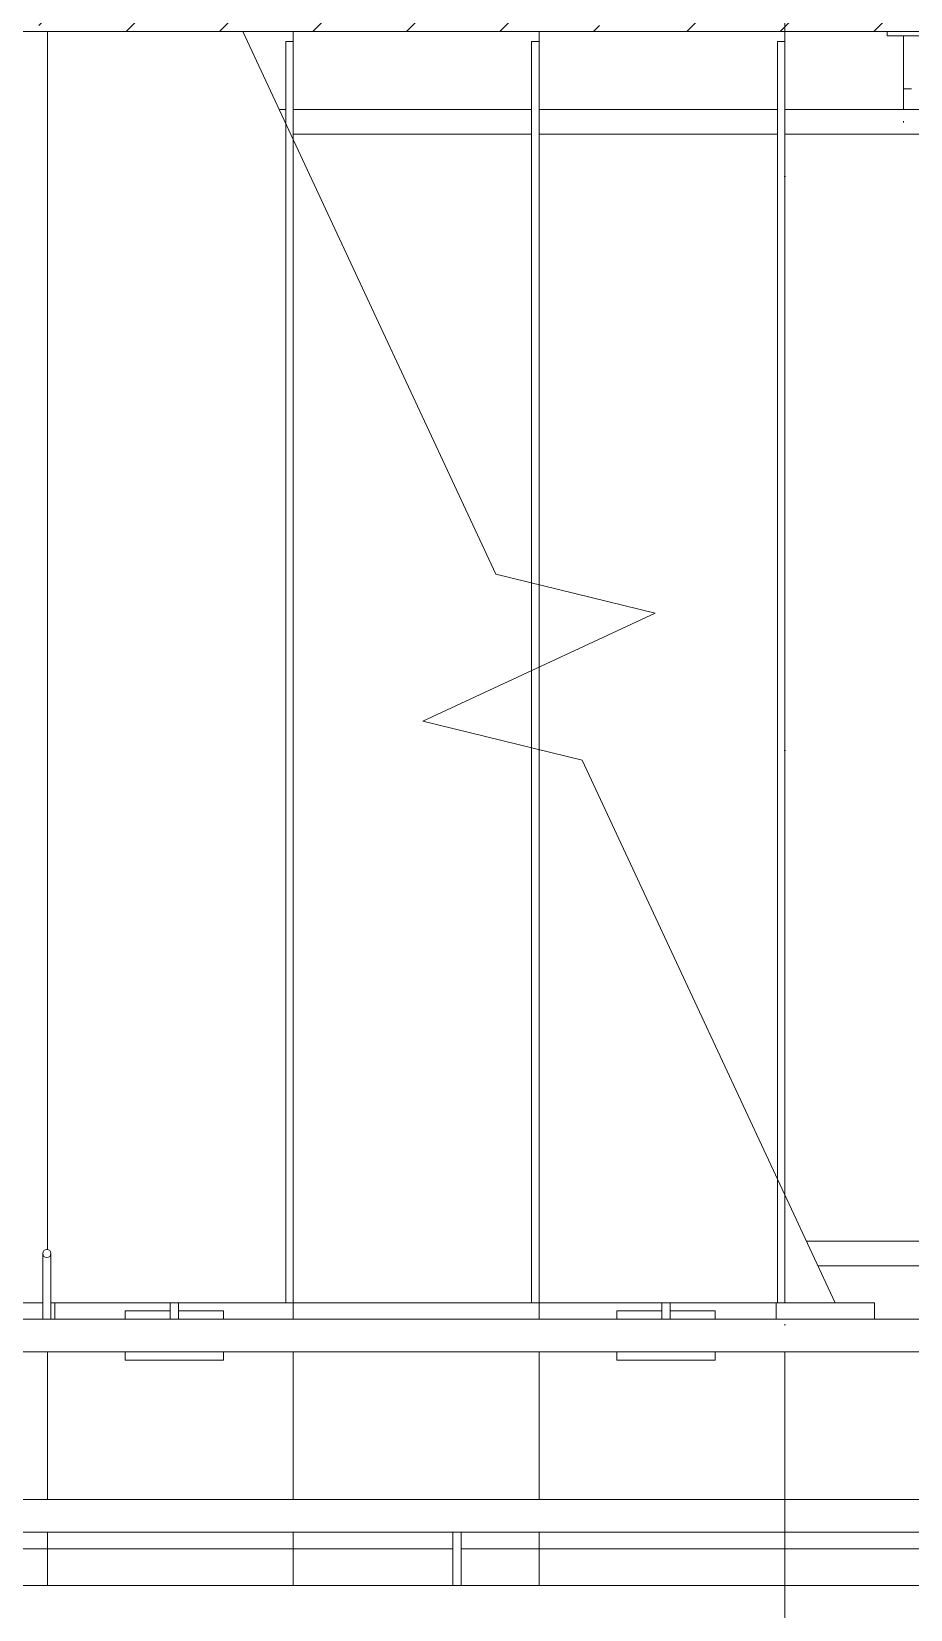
# Model space of a CAD drawing. Header units: millimetres. Extents: x -213536 to 1564669, y -45299 to 942238.
# Drawn here: x -207236 to -206164, y 109609 to 111533 of the extents above; entities that cross this region are included whole.
import ezdxf

# ---------------------------------------------------------------- set-up
doc = ezdxf.new("R2010")
doc.units = ezdxf.units.MM
doc.linetypes.add('50_200_ШТРИХ_1Т_ш5_п1_п1_', pattern=[700, 500, -100, 0, -100])
for name, color, linetype, lineweight in [('0-1', 7, 'Continuous', 5), ('0-2', 7, 'Continuous', 9), ('Контуры', 7, 'Continuous', 9), ('Линии подступенков', 7, 'Continuous', 9), ('Линии свеса', 7, 'Continuous', 9), ('Марки вырезов', 7, 'Continuous', 9), ('Ограждение', 7, 'Continuous', 9), ('Оси-2', 7, '50_200_ШТРИХ_1Т_ш5_п1_п1_', 9), ('Стены', 7, 'Continuous', 9), ('Стены-1', 7, 'Continuous', 13), ('Штриховка разреза-1', 7, 'Continuous', 9)]:
    doc.layers.add(name, color=color, linetype=linetype, lineweight=lineweight)
doc.layers.get('0-2').off()

# ---------------------------------------------------------------- blocks, each defined once
blk = doc.blocks.new('О_Элемент ограждения_Маршевый с подрезкой_Труба_ГОСТ 8645-68 - О_Элемент ограждения_Маршевый с подрезкой_Труба_ГОСТ 8645-68-30985917-АИ2_02_План отделки стен 2-го этажа _Часть 2_')
at = {"layer": 'Ограждение'}
for p, q in [((-210, 20), (-2570, 20)), ((-2120, -20), (-2570, -20)), ((-1120, -20), (-2000, -20))]:
    blk.add_line(p, q, dxfattribs=at)
blk = doc.blocks.new('О_Полоса_Трапеция прямоугольная_Прокат_ГОСТ 103-2006 - Крепежная пластина-V85-АИ2_02_План отделки стен 2-го этажа _Часть 2_')
at = {"layer": 'Ограждение'}
for p, q in [((3289.3, 2000), (3289.3, 1980)), ((3409.3, 1980), (3409.3, 2000)), ((3289.3, 1980), (3394.4, 1980)), ((3404.1, 1980), (3409.3, 1980))]:
    blk.add_line(p, q, dxfattribs=at)
blk = doc.blocks.new('О_Полоса_Трапеция прямоугольная_Прокат_ГОСТ 103-2006 - Крепежная пластина-V86-АИ2_02_План отделки стен 2-го этажа _Часть 2_')
at = {"layer": 'Ограждение'}
for p, q in [((4289.3, 2000), (4289.3, 1980)), ((4409.3, 2000), (4361.4, 2000)), ((4409.3, 1980), (4409.3, 2000)), ((4289.3, 1980), (4409.3, 1980))]:
    blk.add_line(p, q, dxfattribs=at)
blk = doc.blocks.new('О_Элемент ограждения_Обод_Труба_ГОСТ 8645-68 - О_Элемент ограждения_Обод_Труба_ГОСТ 8645-68-V87-АИ2_02_План отделки стен 2-го этажа _Часть 2_')
at = {"layer": 'Ограждение'}
for p, q in [((-3720, 20), (0, 20)), ((0, -20), (-3720, -20))]:
    blk.add_line(p, q, dxfattribs=at)
blk = doc.blocks.new('О_Элемент поручня_Маршевый_Труба_ГОСТ 8732-78 - О_Элемент поручня_Маршевый_Труба_ГОСТ 8732-78-V89-АИ2_02_План отделки стен 2-го этажа _Часть 2_')
at = {"layer": 'Ограждение'}
blk.add_line((-9.9, 0), (-3926, 0), dxfattribs=at)
blk = doc.blocks.new('Ограждение 25 - Ограждение 2-32975629-АИ2_02_План отделки стен 2-го этажа _Часть 2_')
at = {"layer": 'Ограждение'}
for p, q in [((1884.3, 1490.1), (1884.3, 1485.1)), ((1884.3, 1490.1), (1884.3, 1485.1)), ((1884.3, 1485.1), (1885.1, 1485.1)), ((1885.1, 1485.1), (1884.3, 1485.1)), ((1884.3, 1485.1), (1885.1, 1485.1)), ((1934.3, 1485.1), (1884.3, 1485.1)), ((1904.1, 1485.1), (1904.1, 1420.2)), ((1904.1, 1485.1), (1904.1, 1420.2)), ((1150.4, 1395.1), (1142.3, 1395.1)), ((1450.4, 1395.1), (1159.4, 1395.1)), ((1750.4, 1395.1), (1459.4, 1395.1)), ((3562.9, 1395.1), (1759.4, 1395.1)), ((1159.4, 1365.1), (1450.4, 1365.1)), ((1459.4, 1365.1), (1750.4, 1365.1)), ((1759.4, 1365.1), (3562.9, 1365.1))]:
    blk.add_line(p, q, dxfattribs=at)
at = {"layer": 'Ограждение', "flags": 128}
for points in [[(1904.1, 1395.7), (1904.1, 1397.1), (1904.1, 1398.4), (1904.1, 1399.8), (1904.1, 1401.3), (1904.1, 1402.8), (1904.1, 1404.3), (1904.1, 1405.8), (1904.1, 1407.3), (1904.1, 1408.9), (1904.1, 1410.5), (1904.1, 1412.1), (1904.1, 1413.7), (1904.1, 1415.4), (1904.1, 1417), (1904.1, 1418.7), (1904.1, 1420.2)], [(1904.1, 1395.7), (1904.1, 1397.1), (1904.1, 1398.4), (1904.1, 1399.8), (1904.1, 1401.3), (1904.1, 1402.8), (1904.1, 1404.3), (1904.1, 1405.8), (1904.1, 1407.3), (1904.1, 1408.9), (1904.1, 1410.5), (1904.1, 1412.1), (1904.1, 1413.7), (1904.1, 1415.4), (1904.1, 1417), (1904.1, 1418.7), (1904.1, 1420.2)], [(1904.1, 1379.2), (1904.1, 1379.3), (1904.1, 1379.4), (1904.1, 1379.5), (1904.1, 1379.8), (1904.1, 1380.1), (1904.1, 1380.5), (1904.1, 1380.9)]]:
    blk.add_lwpolyline(points, dxfattribs=at)
at = {"layer": 'Ограждение'}
for points in [[(1904.2, 1420.2), (1904.1, 1420.2), (1904.1, 1420.2), (1904.2, 1420.2)], [(1904.2, 1420.2), (1904.1, 1420.2), (1904.1, 1420.2), (1904.7, 1420.2), (1905.8, 1420.2), (1907.4, 1420.2), (1908.5, 1420.2), (1909.1, 1420.2)], [(1909.1, 1420.2), (1909.7, 1420.2), (1910.8, 1420.2), (1912.4, 1420.2), (1913.5, 1420.2), (1913.9, 1420.2), (1914, 1420.2)]]:
    blk.add_open_spline(points, degree=3, dxfattribs=at)
blk = doc.blocks.new('Ограждение 31 - Ограждение 2-32976025-АИ2_02_План отделки стен 2-го этажа _Часть 2_')
at = {"layer": 'Ограждение'}
for p, q in [((3751.3, 256), (1976.4, 256)), ((1990.4, 226), (3751.3, 226)), ((1200, 181), (1200, 161)), ((1200, 181), (1200, 161)), ((1210, 161), (1210, 181)), ((1210, 161), (1210, 181)), ((1800, 181), (1800, 161)), ((1800, 181), (1800, 161)), ((1810, 161), (1810, 181)), ((1810, 161), (1810, 181)), ((1200.3, 171), (1145, 171)), ((1145, 171), (1145, 161)), ((1265, 171), (1209.7, 171)), ((1265, 161), (1265, 171)), ((1800.3, 171), (1745, 171)), ((1745, 171), (1745, 161)), ((1865, 171), (1809.7, 171)), ((1865, 161), (1865, 171)), ((1145, 121), (1145, 111)), ((1265, 111), (1265, 121)), ((1745, 121), (1745, 111)), ((1865, 111), (1865, 121)), ((1145, 111), (1265, 111)), ((1745, 111), (1865, 111))]:
    blk.add_line(p, q, dxfattribs=at)
blk = doc.blocks.new('О_Кронштейн_Форма Г_Круг_ГОСТ 2590-2006 - О_Кронштейн_Форма Г_Круг_ГОСТ 2590-2006-V88-АИ2_02_План отделки стен 2-го этажа _Часть 2_')
at = {"layer": 'Ограждение'}
for p, q in [((5895, 1665), (5895, 1720)), ((5905, 1720), (5905, 1665))]:
    blk.add_line(p, q, dxfattribs=at)
at = {"layer": 'Ограждение', "flags": 128}
for points in [[(5895, 1655), (5895, 1655.9), (5895, 1656.9), (5895, 1657.8), (5895, 1658.8), (5895, 1659.8), (5895, 1660.8), (5895, 1661.7), (5895, 1662.7), (5895, 1663.7), (5895, 1664.7), (5895, 1665)], [(5905, 1665), (5905, 1664), (5905, 1663), (5905, 1662), (5905, 1661), (5905, 1660), (5905, 1659.1), (5905, 1658.1), (5905, 1657.1), (5905, 1656.2), (5905, 1655.3)]]:
    blk.add_lwpolyline(points, dxfattribs=at)
blk = doc.blocks.new('О_Кронштейн_Форма Г_Круг_ГОСТ 2590-2006 - О_Кронштейн_Форма Г_Круг_ГОСТ 2590-2006-31422595-АИ2_02_План отделки стен 2-го этажа _Часть 2_')
at = {"layer": 'Ограждение'}
for p, q in [((2394.3, 1980), (2394.3, 2035)), ((2404.3, 2035), (2404.3, 1980)), ((2399.3, 1980), (2394.3, 1980)), ((2404.3, 1980), (2399.3, 1980))]:
    blk.add_line(p, q, dxfattribs=at)
at = {"layer": 'Ограждение', "flags": 128}
for points in [[(2394.3, 2035), (2394.3, 2036), (2394.3, 2037), (2394.3, 2038), (2394.3, 2039), (2394.3, 2040), (2394.3, 2040.9), (2394.3, 2041.9), (2394.3, 2042.9), (2394.3, 2043.8), (2394.3, 2044.7), (2394.3, 2045.6), (2394.3, 2046.5), (2394.3, 2047.4), (2394.3, 2048.3), (2394.3, 2049.1), (2394.3, 2049.9), (2394.3, 2050.7), (2394.3, 2051.5), (2394.3, 2052.2), (2394.3, 2052.9), (2394.3, 2053.6), (2394.3, 2054.3), (2394.3, 2054.9), (2394.3, 2055.5), (2394.3, 2056), (2394.3, 2056.6), (2394.3, 2057), (2394.3, 2057.5), (2394.3, 2057.9), (2394.3, 2058.3), (2394.3, 2058.6), (2394.3, 2059), (2394.3, 2059.2), (2394.3, 2059.4), (2394.3, 2059.6), (2394.3, 2059.8), (2394.3, 2059.9), (2394.3, 2060), (2394.3, 2060)], [(2404.3, 2060), (2404.3, 2060), (2404.3, 2059.9), (2404.3, 2059.8), (2404.3, 2059.7), (2404.3, 2059.5), (2404.3, 2059.3), (2404.3, 2059), (2404.3, 2058.7), (2404.3, 2058.4), (2404.3, 2058), (2404.3, 2057.6), (2404.3, 2057.2), (2404.3, 2056.7), (2404.3, 2056.2), (2404.3, 2055.6), (2404.3, 2055.1), (2404.3, 2054.4), (2404.3, 2053.8), (2404.3, 2053.1), (2404.3, 2052.4), (2404.3, 2051.7), (2404.3, 2050.9), (2404.3, 2050.1), (2404.3, 2049.3), (2404.3, 2048.5), (2404.3, 2047.7), (2404.3, 2046.8), (2404.3, 2045.9), (2404.3, 2045), (2404.3, 2044.1), (2404.3, 2043.1), (2404.3, 2042.2), (2404.3, 2041.2), (2404.3, 2040.2), (2404.3, 2039.2), (2404.3, 2038.3), (2404.3, 2037.3), (2404.3, 2036.3), (2404.3, 2035.3), (2404.3, 2035)]]:
    blk.add_lwpolyline(points, dxfattribs=at)
at = {"layer": 'Ограждение'}
for start, end in [(90, 270), (270, 90)]:
    blk.add_arc((2399.3, 2060), 5, start, end, dxfattribs=at)
blk = doc.blocks.new('0125-Р-ОО-Ш2-АР-о_23_10_2024_rvt-1-АИ2_02_План отделки стен 2-го этажа _Часть 2_')
at = {"layer": 'Штриховка разреза-1'}
h = blk.add_hatch(dxfattribs=at)
h.set_pattern_fill('FP_1', color=256, style=0, pattern_type=2)
h.set_pattern_definition([(45, (0, 0), (-114.0493, 114.0493), []), (45, (114.05, 0), (-114.0493, 114.0493), [201.612, -40.322, 3.353, -36.97])])
h.paths.add_polyline_path([(7900, 3550), (7900, 3800), (2450, 3800), (2450, 3550), (7650, 3550)], flags=0)
at = {"layer": 'Контуры'}
for p, q in [((3100, 2000), (3394.6, 2000)), ((3404.1, 2000), (3691, 2000)), ((3700, 2000), (3991, 2000)), ((4000, 2000), (4291, 2000)), ((4300, 2000), (4361.4, 2000)), ((3400, 1700), (3100, 1700)), ((3700, 1700), (3400, 1700)), ((3895.2, 1700), (3700, 1700)), ((4000, 1700), (3904.6, 1700)), ((4300, 1700), (4000, 1700)), ((4600, 1700), (4300, 1700))]:
    blk.add_line(p, q, dxfattribs=at)
at = {"layer": 'Линии подступенков'}
for p, q in [((3400, 3550), (3400, 2064.8)), ((3700, 3550), (3700, 3538)), ((4000, 3550), (4000, 3538)), ((4300, 3550), (4300, 3538)), ((3700, 3418.4), (3700, 2000)), ((4000, 2875.4), (4000, 2775)), ((4000, 2674.6), (4000, 2000)), ((4300, 2131.6), (4300, 2000)), ((3700, 2000), (3700, 1980)), ((4000, 2000), (4000, 1980)), ((3400, 1940), (3400, 1760)), ((3700, 1940), (3700, 1760)), ((4000, 1940), (4000, 1760)), ((4300, 1940), (4300, 1760)), ((3400, 1720), (3400, 1700)), ((3700, 1720), (3700, 1700)), ((4000, 1720), (4000, 1700)), ((4300, 1720), (4300, 1700)), ((3400, 1654.9), (3400, 1700)), ((3700, 1654.6), (3700, 1700)), ((4000, 1654.6), (4000, 1700)), ((4300, 1654.6), (4300, 1700))]:
    blk.add_line(p, q, dxfattribs=at)
at = {"layer": 'Линии свеса'}
for p, q in [((3400, 3550), (3400, 2064.8)), ((3700, 3550), (3700, 3538)), ((4000, 3550), (4000, 3538)), ((4300, 3550), (4300, 3538)), ((3700, 3418.4), (3700, 2000)), ((4000, 2875.4), (4000, 2775)), ((4000, 2674.6), (4000, 2000)), ((4300, 2131.6), (4300, 2000)), ((3700, 2000), (3700, 1980)), ((4000, 2000), (4000, 1980)), ((3400, 1940), (3400, 1760)), ((3700, 1940), (3700, 1760)), ((4000, 1940), (4000, 1760)), ((4300, 1940), (4300, 1760)), ((3400, 1720), (3400, 1700)), ((3700, 1720), (3700, 1700)), ((4000, 1720), (4000, 1700)), ((4300, 1720), (4300, 1700)), ((3400, 1654.9), (3400, 1700)), ((3700, 1654.6), (3700, 1700)), ((4000, 1654.6), (4000, 1700)), ((4300, 1654.6), (4300, 1700))]:
    blk.add_line(p, q, dxfattribs=at)
at = {"layer": 'Марки вырезов'}
for p, q in [((3947.2, 2888.3), (3638.6, 3550)), ((4141.6, 2841), (3947.2, 2888.3)), ((3858.4, 2709), (4141.6, 2841)), ((4052.8, 2661.7), (3858.4, 2709)), ((4361.4, 2000), (4052.8, 2661.7))]:
    blk.add_line(p, q, dxfattribs=at)
at = {"layer": 'Стены-1'}
blk.add_line((2450, 3550), (7650, 3550), dxfattribs=at)
at = {"layer": '0-2'}
for name, p in [('Ограждение 25 - Ограждение 2-32975629-АИ2_02_План отделки стен 2-го этажа _Часть 2_', (2540.6, 2059.9)), ('Ограждение 31 - Ограждение 2-32976025-АИ2_02_План отделки стен 2-го этажа _Часть 2_', (2350, 1819)), ('О_Кронштейн_Форма Г_Круг_ГОСТ 2590-2006 - О_Кронштейн_Форма Г_Круг_ГОСТ 2590-2006-31422595-АИ2_02_План отделки стен 2-го этажа _Часть 2_', (1000, 0)), ('О_Полоса_Трапеция прямоугольная_Прокат_ГОСТ 103-2006 - Крепежная пластина-V85-АИ2_02_План отделки стен 2-го этажа _Часть 2_', (0, 0)), ('О_Полоса_Трапеция прямоугольная_Прокат_ГОСТ 103-2006 - Крепежная пластина-V86-АИ2_02_План отделки стен 2-го этажа _Часть 2_', (0, 0)), ('О_Элемент ограждения_Обод_Труба_ГОСТ 8645-68 - О_Элемент ограждения_Обод_Труба_ГОСТ 8645-68-V87-АИ2_02_План отделки стен 2-го этажа _Часть 2_', (6010, 1740)), ('О_Кронштейн_Форма Г_Круг_ГОСТ 2590-2006 - О_Кронштейн_Форма Г_Круг_ГОСТ 2590-2006-V88-АИ2_02_План отделки стен 2-го этажа _Часть 2_', (-2000, 0)), ('О_Элемент поручня_Маршевый_Труба_ГОСТ 8732-78 - О_Элемент поручня_Маршевый_Труба_ГОСТ 8732-78-V89-АИ2_02_План отделки стен 2-го этажа _Часть 2_', (6118.4, 1655))]:
    blk.add_blockref(name, p, dxfattribs=at)
at = {"layer": '0-2', "rotation": 180}
blk.add_blockref('О_Элемент ограждения_Маршевый с подрезкой_Труба_ГОСТ 8645-68 - О_Элемент ограждения_Маршевый с подрезкой_Труба_ГОСТ 8645-68-30985917-АИ2_02_План отделки стен 2-го этажа _Часть 2_', (2289.3, 1960), dxfattribs=at)
blk = doc.blocks.new('Оси1')
at = {"layer": 'Оси-2'}
blk.add_line((210545.6, 264395.4), (210545.6, 210594.5), dxfattribs=at)

msp = doc.modelspace()

# ---------------------------------------------------------------- linework, layer by layer
at = {"layer": 'Стены'}
for p, q in [((-206926, 109982.8), (-206926, 111520.8)), ((-206917, 111520.8), (-206926, 111520.8)), ((-206917, 111520.8), (-206917, 109982.8)), ((-206626, 109982.8), (-206626, 111520.8)), ((-206617, 111520.8), (-206626, 111520.8)), ((-206617, 111520.8), (-206617, 109982.8)), ((-206326, 109982.8), (-206326, 111520.8)), ((-206317, 111520.8), (-206326, 111520.8)), ((-206317, 111520.8), (-206317, 109982.8)), ((-206926, 109982.8), (-206917, 109982.8)), ((-206626, 109982.8), (-206617, 109982.8)), ((-206326, 109982.8), (-206317, 109982.8))]:
    msp.add_line(p, q, dxfattribs=at)

# ---------------------------------------------------------------- block references
at = {"color": 2, "lineweight": 30}
msp.add_blockref('Оси1', (-416862.6, -104832.4), dxfattribs=at)
at = {"layer": '0-1'}
msp.add_blockref('0125-Р-ОО-Ш2-АР-о_23_10_2024_rvt-1-АИ2_02_План отделки стен 2-го этажа _Часть 2_', (-210617, 107982.8), dxfattribs=at)

doc.saveas('drawing.dxf')
